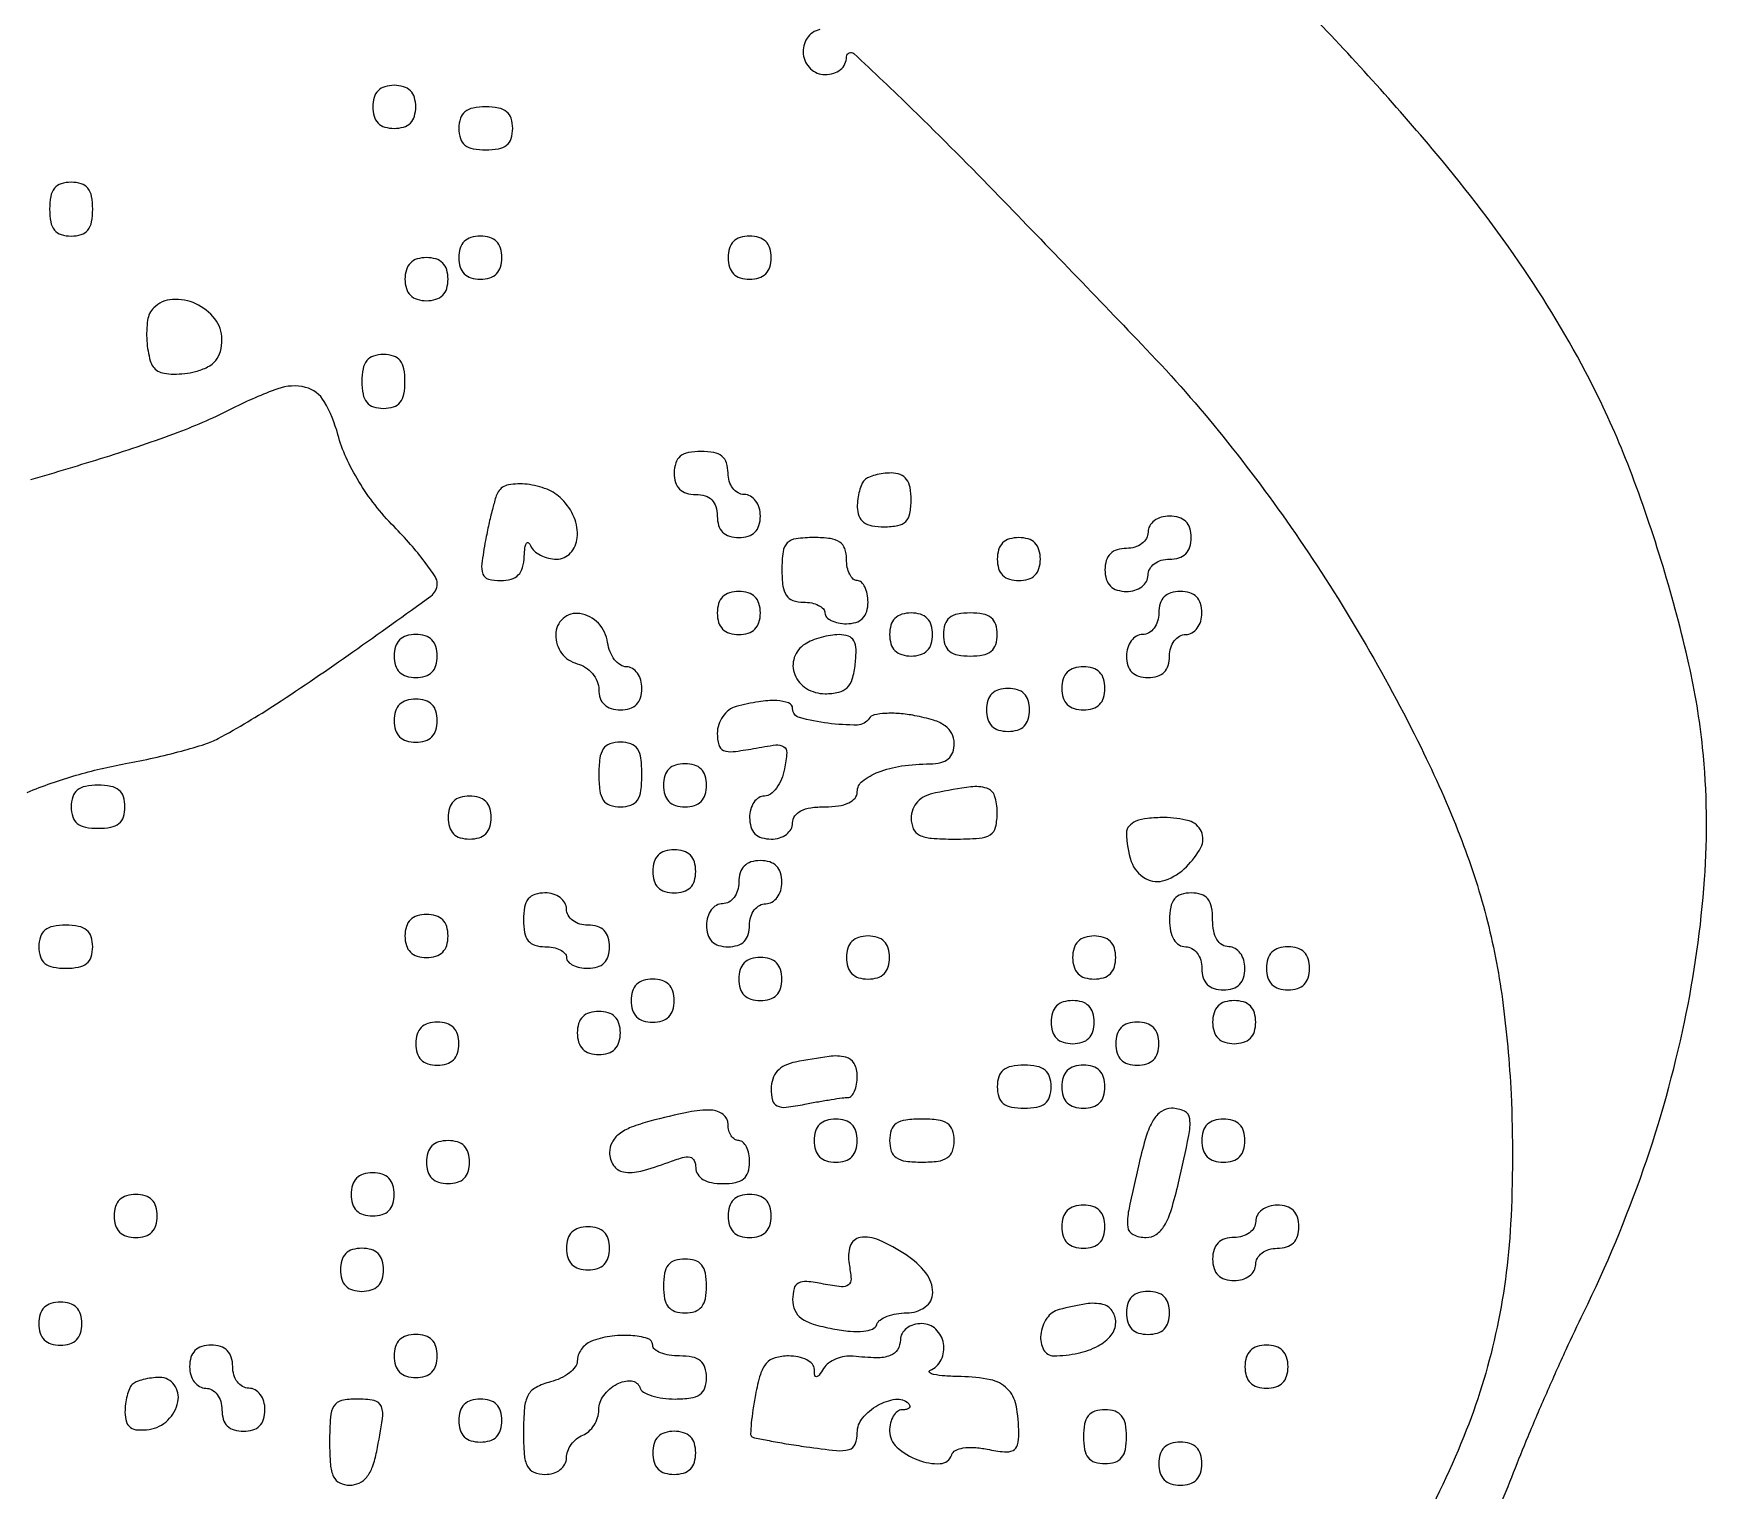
# Model space of a CAD drawing. Extents: x 0 to 400, y 1 to 699.
# Drawn here: x 244.5 to 399.9, y 75.5 to 210.8 of the extents above; entities that cross this region are included whole.
import ezdxf

# ---------------------------------------------------------------- set-up
doc = ezdxf.new("R2010")
doc.units = 0

msp = doc.modelspace()

# ---------------------------------------------------------------- linework, layer by layer
for points in [[(378.948899, 70.345833, 0.022476), (381.947312, 77.184683, -0.007142), (383.291998, 80.526708, -0.003997), (385.017716, 84.55425, -0.003987), (386.82722, 88.597738, -0.006475), (388.436034, 92, 0.029709), (394.017683, 105.37847, 0.032064), (397.810671, 118.990879, 0.03379), (399.67797, 132.232979, 0.043682), (399.496724, 144.5, 0.030345), (398.227482, 152.229597, 0.017701), (395.82273, 161.312315, 0.017581), (392.73082, 170.357435, 0.026217), (389.345697, 178, 0.031671), (382.915635, 188.906718, 0.026114), (374.761179, 199.672728, 0.016977), (362.662855, 213.072442, 0.004565)], [(317.52004, 211.176676, 0.197943), (316.335041, 210.365246, 0.175251), (315.988519, 208.902207, 0.173303), (316.657377, 207.544052, 0.194911), (318, 207, 0.071735), (318.80869, 207.116623, 0.101749), (319.448355, 207.457197, 0.113497), (319.855252, 207.989435, 0.107079), (320, 208.657577, -0.655353), (320.683977, 208.955293, -0.005822), (326.103787, 203.789953, -0.007055), (334.186442, 195.679481, -0.001548), (347.839168, 181.5, -0.021345), (354.947901, 173.406251, -0.018601), (361.690995, 164.364957, -0.018221), (367.885186, 154.640896, -0.018269), (373.349169, 144.5, -0.020889), (376.954408, 136.337253, -0.030036), (379.394812, 128.824409, -0.030197), (380.908846, 121.103952, -0.021437), (381.705684, 112.31411, -0.025376), (381.667055, 100.248431, -0.040618), (380.279953, 90.046335, -0.042362), (377.320378, 80.512556, -0.030848), (372.516464, 70.5, -0.045433)], [(243.906053, 140.341421, -0.025004), (248.450794, 141.922022, -0.026321), (253.053938, 143.009898, 0.010377), (255.679882, 143.54275, 0.010885), (258.239747, 144.176582, 0.010596), (260.422649, 144.817734, 0.046762), (261.655839, 145.339597, 0.021608), (267.057845, 148.555687, 0.00872), (274.153101, 153.385299, 0.002664), (281.410274, 158.570769, 0.239717), (281.995225, 159.7096, 0.148206), (281.790761, 160.393965, 0.015694), (280.817682, 161.76865, 0.018297), (279.519173, 163.361476, 0.013714), (277.979861, 165.020546, -0.028077), (276.217541, 167.032878, -0.028901), (274.710052, 169.211339, -0.030322), (273.53546, 171.429887, -0.041262), (272.772456, 173.560946, 0.065167), (271.505451, 176.630235, 0.203595), (269.760591, 177.949684, 0.149216), (267.193201, 177.819935, 0.031261), (263.015886, 176.008105, -0.028639), (257.921814, 173.76686, -0.013516), (251.12366, 171.436878, -0.005522), (244.228684, 169.363437, -0.288814)]]:
    msp.add_lwpolyline(points, format="xyb")
for points in [[(276, 204, 0.072254), (276.126841, 203.126841, 0.124864), (276.5, 202.5, 0.124864), (277.126841, 202.126841, 0.072254), (278, 202, 0.072254), (278.873159, 202.126841, 0.124864), (279.5, 202.5, 0.124864), (279.873159, 203.126841, 0.072254), (280, 204, 0.072254), (279.873159, 204.873159, 0.124864), (279.5, 205.5, 0.124864), (278.873159, 205.873159, 0.072254), (278, 206, 0.072254), (277.126841, 205.873159, 0.124864), (276.5, 205.5, 0.124864), (276.126841, 204.873159, 0.072254)], [(284, 202, 0.07578), (284.142566, 201.064742, 0.149477), (284.5625, 200.45, 0.124434), (285.317234, 200.106468, 0.044917), (286.5, 200, 0.044917), (287.682766, 200.106468, 0.124434), (288.4375, 200.45, 0.149477), (288.857434, 201.064742, 0.07578), (289, 202, 0.07578), (288.857434, 202.935258, 0.149477), (288.4375, 203.55, 0.124434), (287.682766, 203.893532, 0.044917), (286.5, 204, 0.044917), (285.317234, 203.893532, 0.124434), (284.5625, 203.55, 0.149477), (284.142566, 202.935258, 0.07578)], [(246, 194.5, 0.044917), (246.106468, 193.317234, 0.124434), (246.45, 192.5625, 0.149477), (247.064742, 192.142566, 0.07578), (248, 192, 0.07578), (248.935258, 192.142566, 0.149477), (249.55, 192.5625, 0.124434), (249.893532, 193.317234, 0.044917), (250, 194.5, 0.044917), (249.893532, 195.682766, 0.124434), (249.55, 196.4375, 0.149477), (248.935258, 196.857434, 0.07578), (248, 197, 0.07578), (247.064742, 196.857434, 0.149477), (246.45, 196.4375, 0.124434), (246.106468, 195.682766, 0.044917)], [(284, 190, 0.072254), (284.126841, 189.126841, 0.124864), (284.5, 188.5, 0.124864), (285.126841, 188.126841, 0.072254), (286, 188, 0.072254), (286.873159, 188.126841, 0.124864), (287.5, 188.5, 0.124864), (287.873159, 189.126841, 0.072254), (288, 190, 0.072254), (287.873159, 190.873159, 0.124864), (287.5, 191.5, 0.124864), (286.873159, 191.873159, 0.072254), (286, 192, 0.072254), (285.126841, 191.873159, 0.124864), (284.5, 191.5, 0.124864), (284.126841, 190.873159, 0.072254)], [(309, 190, 0.072254), (309.126841, 189.126841, 0.124864), (309.5, 188.5, 0.124864), (310.126841, 188.126841, 0.072254), (311, 188, 0.072254), (311.873159, 188.126841, 0.124864), (312.5, 188.5, 0.124864), (312.873159, 189.126841, 0.072254), (313, 190, 0.072254), (312.873159, 190.873159, 0.124864), (312.5, 191.5, 0.124864), (311.873159, 191.873159, 0.072254), (311, 192, 0.072254), (310.126841, 191.873159, 0.124864), (309.5, 191.5, 0.124864), (309.126841, 190.873159, 0.072254)], [(279, 188, 0.072254), (279.126841, 187.126841, 0.124864), (279.5, 186.5, 0.124864), (280.126841, 186.126841, 0.072254), (281, 186, 0.072254), (281.873159, 186.126841, 0.124864), (282.5, 186.5, 0.124864), (282.873159, 187.126841, 0.072254), (283, 188, 0.072254), (282.873159, 188.873159, 0.124864), (282.5, 189.5, 0.124864), (281.873159, 189.873159, 0.072254), (281, 190, 0.072254), (280.126841, 189.873159, 0.124864), (279.5, 189.5, 0.124864), (279.126841, 188.873159, 0.072254)], [(255.666667, 185.333333, 0.162927), (255.100138, 184.196686, 0.051485), (255.030021, 182.275997, 0.051359), (255.348978, 180.406854, 0.188584), (256.056835, 179.464874, 0.101636), (256.629809, 179.255074, 0.034264), (257.520905, 179.183705, 0.032431), (258.543929, 179.23841, 0.031921), (259.556835, 179.424909, 0.056304), (260.675285, 179.843847, 0.103962), (261.428137, 180.45024, 0.107906), (261.855987, 181.291324, 0.063986), (262, 182.412063, 0.167129), (261.348742, 184.306011, 0.119623), (259.579293, 185.708693, 0.123573), (257.410628, 186.117397, 0.183461)], [(275, 178.5, 0.044917), (275.106468, 177.317234, 0.124434), (275.45, 176.5625, 0.149477), (276.064742, 176.142566, 0.07578), (277, 176, 0.07578), (277.935258, 176.142566, 0.149477), (278.55, 176.5625, 0.124434), (278.893532, 177.317234, 0.044917), (279, 178.5, 0.044917), (278.893532, 179.682766, 0.124434), (278.55, 180.4375, 0.149477), (277.935258, 180.857434, 0.07578), (277, 181, 0.07578), (276.064742, 180.857434, 0.149477), (275.45, 180.4375, 0.124434), (275.106468, 179.682766, 0.044917)], [(304, 170, 0.072254), (304.126841, 169.126841, 0.124864), (304.5, 168.5, 0.124864), (305.126841, 168.126841, 0.072254), (306, 168, -0.072254), (306.873159, 167.873159, -0.124864), (307.5, 167.5, -0.124864), (307.873159, 166.873159, -0.072254), (308, 166, 0.072254), (308.126841, 165.126841, 0.124864), (308.5, 164.5, 0.124864), (309.126841, 164.126841, 0.072254), (310, 164, 0.072254), (310.873159, 164.126841, 0.124864), (311.5, 164.5, 0.124864), (311.873159, 165.126841, 0.072254), (312, 166, 0.072314), (311.888136, 166.769411, 0.08892), (311.5625, 167.416667, 0.10214), (311.075754, 167.846791, 0.130775), (310.5, 168, -0.130775), (309.924246, 168.153209, -0.10214), (309.4375, 168.583333, -0.08892), (309.111864, 169.230589, -0.072314), (309, 170, 0.07578), (308.857434, 170.935258, 0.149477), (308.4375, 171.55, 0.124434), (307.682766, 171.893532, 0.044917), (306.5, 172, 0.044917), (305.317234, 171.893532, 0.124434), (304.5625, 171.55, 0.149477), (304.142566, 170.935258, 0.07578)], [(321.666667, 169.333333, 0.097261), (321.4101, 168.951373, 0.034257), (321.195833, 168.323958, 0.032464), (321.049166, 167.584091, 0.03271), (321, 166.833333, 0.092034), (321.1537, 166.005391, 0.143714), (321.590909, 165.433333, 0.113457), (322.355925, 165.103739, 0.045244), (323.5, 165, 0.045527), (324.768514, 165.115743, 0.152009), (325.5, 165.5, 0.152009), (325.884257, 166.231486, 0.045527), (326, 167.5, 0.045244), (325.896261, 168.644075, 0.113457), (325.566667, 169.409091, 0.143714), (324.994609, 169.8463, 0.092034), (324.166667, 170, 0.03271), (323.415909, 169.950834, 0.032464), (322.676042, 169.804167, 0.034257), (322.048627, 169.5899, 0.097261)], [(287.649802, 168.242384, 0.066754), (287.42984, 167.750178, 0.008131), (287.112878, 166.607992, 0.009525), (286.782597, 165.230839, 0.007722), (286.479494, 163.742384, 0.013237), (286.128316, 161.551995, 0.123785), (286.235995, 160.610006, 0.243472), (286.751336, 160.146015, 0.063927), (287.888709, 160, 0.067604), (288.859588, 160.131873, 0.132989), (289.525088, 160.525773, 0.126596), (289.921126, 161.217326, 0.058357), (290.078947, 162.25, -0.020908), (290.140307, 163.046513, -0.102704), (290.282867, 163.471875, -0.451325), (290.465905, 163.507991, -0.134342), (290.662281, 163.25, 0.113869), (290.996792, 162.771682, 0.064373), (291.581524, 162.367188, 0.059088), (292.312853, 162.09311, 0.060204), (293.083333, 162, 0.211235), (294.37117, 162.569482, 0.164129), (294.992393, 163.988144, 0.120182), (294.70391, 165.873522, 0.098908), (293.571429, 167.571429, 0.101674), (292.187697, 168.483448, 0.066917), (290.332275, 168.950226, 0.07262), (288.609209, 168.894791, 0.213162)], [(348, 164.5, -0.130775), (347.846791, 163.924246, -0.10214), (347.416667, 163.4375, -0.08892), (346.769411, 163.111864, -0.072314), (346, 163, 0.072254), (345.126841, 162.873159, 0.124864), (344.5, 162.5, 0.124864), (344.126841, 161.873159, 0.072254), (344, 161, 0.072254), (344.126841, 160.126841, 0.124864), (344.5, 159.5, 0.124864), (345.126841, 159.126841, 0.072254), (346, 159, 0.072314), (346.769411, 159.111864, 0.08892), (347.416667, 159.4375, 0.10214), (347.846791, 159.924246, 0.130775), (348, 160.5, -0.130775), (348.153209, 161.075754, -0.10214), (348.583333, 161.5625, -0.08892), (349.230589, 161.888136, -0.072314), (350, 162, 0.072254), (350.873159, 162.126841, 0.124864), (351.5, 162.5, 0.124864), (351.873159, 163.126841, 0.072254), (352, 164, 0.072254), (351.873159, 164.873159, 0.124864), (351.5, 165.5, 0.124864), (350.873159, 165.873159, 0.072254), (350, 166, 0.072314), (349.230589, 165.888136, 0.08892), (348.583333, 165.5625, 0.10214), (348.153209, 165.075754, 0.130775)], [(314, 161, 0.030703), (314.092253, 159.499083, 0.116834), (314.416667, 158.625, 0.166173), (315.024683, 158.159458, 0.081208), (316, 158, -0.048028), (316.765418, 157.926307, -0.068025), (317.4125, 157.70625, -0.088204), (317.848523, 157.381882, -0.191087), (318, 157, 0.191087), (318.151477, 156.618118, 0.088204), (318.5875, 156.29375, 0.068025), (319.234582, 156.073693, 0.048028), (320, 156, 0.072254), (320.873159, 156.126841, 0.124864), (321.5, 156.5, 0.124864), (321.873159, 157.126841, 0.072254), (322, 158, 0.048028), (321.926307, 158.765418, 0.068025), (321.70625, 159.4125, 0.088204), (321.381882, 159.848523, 0.191087), (321, 160, -0.191087), (320.618118, 160.151477, -0.088204), (320.29375, 160.5875, -0.068025), (320.073693, 161.234582, -0.048028), (320, 162, 0.081208), (319.840542, 162.975317, 0.166173), (319.375, 163.583333, 0.116834), (318.500917, 163.907747, 0.030703), (317, 164, 0.030723), (315.311537, 163.896154, 0.167168), (314.5, 163.5, 0.167168), (314.103846, 162.688463, 0.030723)], [(334, 162, 0.072254), (334.126841, 161.126841, 0.124864), (334.5, 160.5, 0.124864), (335.126841, 160.126841, 0.072254), (336, 160, 0.072254), (336.873159, 160.126841, 0.124864), (337.5, 160.5, 0.124864), (337.873159, 161.126841, 0.072254), (338, 162, 0.072254), (337.873159, 162.873159, 0.124864), (337.5, 163.5, 0.124864), (336.873159, 163.873159, 0.072254), (336, 164, 0.072254), (335.126841, 163.873159, 0.124864), (334.5, 163.5, 0.124864), (334.126841, 162.873159, 0.072254)], [(308, 157, 0.072254), (308.126841, 156.126841, 0.124864), (308.5, 155.5, 0.124864), (309.126841, 155.126841, 0.072254), (310, 155, 0.072254), (310.873159, 155.126841, 0.124864), (311.5, 155.5, 0.124864), (311.873159, 156.126841, 0.072254), (312, 157, 0.072254), (311.873159, 157.873159, 0.124864), (311.5, 158.5, 0.124864), (310.873159, 158.873159, 0.072254), (310, 159, 0.072254), (309.126841, 158.873159, 0.124864), (308.5, 158.5, 0.124864), (308.126841, 157.873159, 0.072254)], [(349, 157, -0.072314), (348.888136, 156.230589, -0.08892), (348.5625, 155.583333, -0.10214), (348.075754, 155.153209, -0.130775), (347.5, 155, 0.130775), (346.924246, 154.846791, 0.10214), (346.4375, 154.416667, 0.08892), (346.111864, 153.769411, 0.072314), (346, 153, 0.072254), (346.126841, 152.126841, 0.124864), (346.5, 151.5, 0.124864), (347.126841, 151.126841, 0.072254), (348, 151, 0.072254), (348.873159, 151.126841, 0.124864), (349.5, 151.5, 0.124864), (349.873159, 152.126841, 0.072254), (350, 153, -0.072314), (350.111864, 153.769411, -0.08892), (350.4375, 154.416667, -0.10214), (350.924246, 154.846791, -0.130775), (351.5, 155, 0.130775), (352.075754, 155.153209, 0.10214), (352.5625, 155.583333, 0.08892), (352.888136, 156.230589, 0.072314), (353, 157, 0.072254), (352.873159, 157.873159, 0.124864), (352.5, 158.5, 0.124864), (351.873159, 158.873159, 0.072254), (351, 159, 0.072254), (350.126841, 158.873159, 0.124864), (349.5, 158.5, 0.124864), (349.126841, 157.873159, 0.072254)], [(293, 154.975931, 0.074643), (293.138706, 154.051977, 0.085705), (293.541587, 153.256905, 0.087464), (294.17967, 152.654907, 0.081693), (295, 152.289749, -0.081717), (295.767412, 151.948101, -0.073995), (296.415093, 151.368896, -0.076311), (296.850026, 150.645137, -0.097502), (297, 149.883369, 0.082074), (297.132643, 149.080744, 0.122573), (297.515482, 148.485421, 0.117651), (298.146201, 148.123334, 0.071854), (299, 148, 0.072254), (299.873159, 148.126841, 0.124864), (300.5, 148.5, 0.124864), (300.873159, 149.126841, 0.072254), (301, 150, 0.069813), (300.89275, 150.764381, 0.085727), (300.579806, 151.4125, 0.100092), (300.115036, 151.845831, 0.138599), (299.569551, 152, -0.145606), (298.999009, 152.169747, -0.083039), (298.465428, 152.660937, -0.070703), (298.048322, 153.389646, -0.059475), (297.819551, 154.25, 0.154747), (296.955826, 156.046579, 0.168082), (295.242446, 156.944142, 0.221965), (293.678522, 156.48196, 0.214868)], [(324, 155, 0.072254), (324.126841, 154.126841, 0.124864), (324.5, 153.5, 0.124864), (325.126841, 153.126841, 0.072254), (326, 153, 0.072254), (326.873159, 153.126841, 0.124864), (327.5, 153.5, 0.124864), (327.873159, 154.126841, 0.072254), (328, 155, 0.072254), (327.873159, 155.873159, 0.124864), (327.5, 156.5, 0.124864), (326.873159, 156.873159, 0.072254), (326, 157, 0.072254), (325.126841, 156.873159, 0.124864), (324.5, 156.5, 0.124864), (324.126841, 155.873159, 0.072254)], [(329, 155, 0.07578), (329.142566, 154.064742, 0.149477), (329.5625, 153.45, 0.124434), (330.317234, 153.106468, 0.044917), (331.5, 153, 0.044917), (332.682766, 153.106468, 0.124434), (333.4375, 153.45, 0.149477), (333.857434, 154.064742, 0.07578), (334, 155, 0.07578), (333.857434, 155.935258, 0.149477), (333.4375, 156.55, 0.124434), (332.682766, 156.893532, 0.044917), (331.5, 157, 0.044917), (330.317234, 156.893532, 0.124434), (329.5625, 156.55, 0.149477), (329.142566, 155.935258, 0.07578)], [(278, 153, 0.072254), (278.126841, 152.126841, 0.124864), (278.5, 151.5, 0.124864), (279.126841, 151.126841, 0.072254), (280, 151, 0.072254), (280.873159, 151.126841, 0.124864), (281.5, 151.5, 0.124864), (281.873159, 152.126841, 0.072254), (282, 153, 0.072254), (281.873159, 153.873159, 0.124864), (281.5, 154.5, 0.124864), (280.873159, 154.873159, 0.072254), (280, 155, 0.072254), (279.126841, 154.873159, 0.124864), (278.5, 154.5, 0.124864), (278.126841, 153.873159, 0.072254)], [(316.151607, 154.11486, 0.16998), (315.151686, 152.850671, 0.180932), (315.191887, 151.276231, 0.161347), (316.287421, 149.984649, 0.137712), (318.013695, 149.5, 0.053166), (319.272239, 149.634203, 0.141799), (320.05945, 150.058331, 0.129613), (320.540214, 150.86566, 0.041212), (320.816422, 152.25, 0.030728), (320.888916, 153.613354, 0.123975), (320.680372, 154.413352, 0.18489), (320.175011, 154.841999, 0.086774), (319.316422, 154.984687, 0.038601), (318.522402, 154.916557, 0.026371), (317.637484, 154.722859, 0.026649), (316.799132, 154.443636, 0.04755)], [(340, 150, 0.072254), (340.126841, 149.126841, 0.124864), (340.5, 148.5, 0.124864), (341.126841, 148.126841, 0.072254), (342, 148, 0.072254), (342.873159, 148.126841, 0.124864), (343.5, 148.5, 0.124864), (343.873159, 149.126841, 0.072254), (344, 150, 0.072254), (343.873159, 150.873159, 0.124864), (343.5, 151.5, 0.124864), (342.873159, 151.873159, 0.072254), (342, 152, 0.072254), (341.126841, 151.873159, 0.124864), (340.5, 151.5, 0.124864), (340.126841, 150.873159, 0.072254)], [(333, 148, 0.072254), (333.126841, 147.126841, 0.124864), (333.5, 146.5, 0.124864), (334.126841, 146.126841, 0.072254), (335, 146, 0.072254), (335.873159, 146.126841, 0.124864), (336.5, 146.5, 0.124864), (336.873159, 147.126841, 0.072254), (337, 148, 0.072254), (336.873159, 148.873159, 0.124864), (336.5, 149.5, 0.124864), (335.873159, 149.873159, 0.072254), (335, 150, 0.072254), (334.126841, 149.873159, 0.124864), (333.5, 149.5, 0.124864), (333.126841, 148.873159, 0.072254)], [(278, 147, 0.072254), (278.126841, 146.126841, 0.124864), (278.5, 145.5, 0.124864), (279.126841, 145.126841, 0.072254), (280, 145, 0.072254), (280.873159, 145.126841, 0.124864), (281.5, 145.5, 0.124864), (281.873159, 146.126841, 0.072254), (282, 147, 0.072254), (281.873159, 147.873159, 0.124864), (281.5, 148.5, 0.124864), (280.873159, 148.873159, 0.072254), (280, 149, 0.072254), (279.126841, 148.873159, 0.124864), (278.5, 148.5, 0.124864), (278.126841, 147.873159, 0.072254)], [(309.75, 148.310674, 0.10063), (309.081368, 147.982564, 0.075745), (308.514063, 147.389038, 0.072885), (308.131466, 146.628511, 0.080318), (308, 145.815385, 0.066028), (308.141503, 144.748528, 0.231806), (308.585365, 144.241735, 0.129272), (309.468198, 144.118391, 0.016787), (311.365154, 144.408725, -0.012775), (313.445146, 144.744175, -0.180484), (314.168984, 144.580201, -0.272376), (314.445948, 144.019843, -0.029028), (314.248577, 142.520016, -0.050176), (313.961791, 141.55599, -0.062014), (313.501974, 140.740255, -0.074166), (312.948349, 140.186432, -0.160742), (312.383423, 140, 0.14311), (311.855867, 139.845846, 0.099596), (311.40638, 139.4125, 0.084177), (311.103537, 138.76449, 0.067408), (311, 138, 0.072254), (311.126841, 137.126841, 0.124864), (311.5, 136.5, 0.124864), (312.126841, 136.126841, 0.072254), (313, 136, 0.072314), (313.769411, 136.111864, 0.08892), (314.416667, 136.4375, 0.10214), (314.846791, 136.924246, 0.130775), (315, 137.5, -0.152103), (315.202091, 138.148955, -0.12651), (315.75, 138.625, -0.082504), (316.677925, 138.911037, -0.033607), (318, 139, 0.034859), (319.264964, 139.088299, 0.073302), (320.207845, 139.365281, 0.109511), (320.788885, 139.807189, 0.177434), (321, 140.383369, -0.229016), (321.484666, 141.386022, -0.075696), (322.943332, 142.219569, -0.056035), (325.114114, 142.787993, -0.034534), (327.75, 142.986345, 0.056537), (328.752475, 143.106228, 0.118018), (329.45037, 143.458038, 0.134232), (329.858422, 144.051864, 0.083993), (330, 144.888709, 0.117421), (329.782022, 145.804102, 0.122804), (329.176851, 146.505438, 0.080393), (328.083526, 147.039038, 0.027046), (326.353955, 147.46142, 0.025916), (324.906763, 147.65596, 0.035814), (323.59686, 147.66933, 0.039126), (322.568411, 147.524816, 0.198658), (322.103955, 147.200183, -0.253905), (321.007608, 146.594205, -0.033887), (318.276335, 146.758595, -0.03365), (315.639305, 147.279812, -0.339283), (315, 148.113499, 0.316526), (314.628793, 148.641129, 0.076917), (313.522753, 148.855072, 0.049334), (311.848457, 148.752733, 0.023999)], [(297, 142, 0.030703), (297.092253, 140.499083, 0.116834), (297.416667, 139.625, 0.166173), (298.024683, 139.159458, 0.081208), (299, 139, 0.081208), (299.975317, 139.159458, 0.166173), (300.583333, 139.625, 0.116834), (300.907747, 140.499083, 0.030703), (301, 142, 0.030703), (300.907747, 143.500917, 0.116834), (300.583333, 144.375, 0.166173), (299.975317, 144.840542, 0.081208), (299, 145, 0.081208), (298.024683, 144.840542, 0.166173), (297.416667, 144.375, 0.116834), (297.092253, 143.500917, 0.030703)], [(303, 141, 0.072254), (303.126841, 140.126841, 0.124864), (303.5, 139.5, 0.124864), (304.126841, 139.126841, 0.072254), (305, 139, 0.072254), (305.873159, 139.126841, 0.124864), (306.5, 139.5, 0.124864), (306.873159, 140.126841, 0.072254), (307, 141, 0.072254), (306.873159, 141.873159, 0.124864), (306.5, 142.5, 0.124864), (305.873159, 142.873159, 0.072254), (305, 143, 0.072254), (304.126841, 142.873159, 0.124864), (303.5, 142.5, 0.124864), (303.126841, 141.873159, 0.072254)], [(248, 139, 0.07578), (248.142566, 138.064742, 0.149477), (248.5625, 137.45, 0.124434), (249.317234, 137.106468, 0.044917), (250.5, 137, 0.044917), (251.682766, 137.106468, 0.124434), (252.4375, 137.45, 0.149477), (252.857434, 138.064742, 0.07578), (253, 139, 0.07578), (252.857434, 139.935258, 0.149477), (252.4375, 140.55, 0.124434), (251.682766, 140.893532, 0.044917), (250.5, 141, 0.044917), (249.317234, 140.893532, 0.124434), (248.5625, 140.55, 0.149477), (248.142566, 139.935258, 0.07578)], [(283, 138, 0.072254), (283.126841, 137.126841, 0.124864), (283.5, 136.5, 0.124864), (284.126841, 136.126841, 0.072254), (285, 136, 0.072254), (285.873159, 136.126841, 0.124864), (286.5, 136.5, 0.124864), (286.873159, 137.126841, 0.072254), (287, 138, 0.072254), (286.873159, 138.873159, 0.124864), (286.5, 139.5, 0.124864), (285.873159, 139.873159, 0.072254), (285, 140, 0.072254), (284.126841, 139.873159, 0.124864), (283.5, 139.5, 0.124864), (283.126841, 138.873159, 0.072254)], [(328.25, 140.294267, 0.06486), (327.311119, 139.983323, 0.090422), (326.597506, 139.463336, 0.098629), (326.154854, 138.763706, 0.092132), (326, 137.930449, 0.10323), (326.203006, 136.957655, 0.179309), (326.768014, 136.370653, 0.095034), (327.878962, 136.074949, 0.017662), (330, 136, 0.016149), (332.321544, 136.074999, 0.124134), (333.35, 136.40625, 0.201266), (333.848244, 137.111634, 0.05449), (334, 138.5, 0.080993), (333.753709, 140.010466, 0.240761), (333.026338, 140.722866, 0.110891), (331.55229, 140.843405, 0.012749)], [(346, 136.581787, 0.083184), (346.447033, 133.91337, 0.182953), (347.749865, 132.34723, 0.215998), (349.586487, 132.18231, 0.112849), (351.571429, 133.428571, 0.074569), (352.903625, 135.230851, 0.232331), (352.949291, 136.698164, 0.22124), (351.804647, 137.681783, 0.068712), (349.5, 138, 0.026315), (347.943718, 137.918036, 0.070051), (346.866974, 137.648699, 0.116409), (346.233261, 137.19938, 0.182554)], [(302, 133, 0.072254), (302.126841, 132.126841, 0.124864), (302.5, 131.5, 0.124864), (303.126841, 131.126841, 0.072254), (304, 131, 0.072254), (304.873159, 131.126841, 0.124864), (305.5, 131.5, 0.124864), (305.873159, 132.126841, 0.072254), (306, 133, 0.072254), (305.873159, 133.873159, 0.124864), (305.5, 134.5, 0.124864), (304.873159, 134.873159, 0.072254), (304, 135, 0.072254), (303.126841, 134.873159, 0.124864), (302.5, 134.5, 0.124864), (302.126841, 133.873159, 0.072254)], [(310, 132, -0.072314), (309.888136, 131.230589, -0.08892), (309.5625, 130.583333, -0.10214), (309.075754, 130.153209, -0.130775), (308.5, 130, 0.130775), (307.924246, 129.846791, 0.10214), (307.4375, 129.416667, 0.08892), (307.111864, 128.769411, 0.072314), (307, 128, 0.072254), (307.126841, 127.126841, 0.124864), (307.5, 126.5, 0.124864), (308.126841, 126.126841, 0.072254), (309, 126, 0.072254), (309.873159, 126.126841, 0.124864), (310.5, 126.5, 0.124864), (310.873159, 127.126841, 0.072254), (311, 128, -0.072314), (311.111864, 128.769411, -0.08892), (311.4375, 129.416667, -0.10214), (311.924246, 129.846791, -0.130775), (312.5, 130, 0.130775), (313.075754, 130.153209, 0.10214), (313.5625, 130.583333, 0.08892), (313.888136, 131.230589, 0.072314), (314, 132, 0.072254), (313.873159, 132.873159, 0.124864), (313.5, 133.5, 0.124864), (312.873159, 133.873159, 0.072254), (312, 134, 0.072254), (311.126841, 133.873159, 0.124864), (310.5, 133.5, 0.124864), (310.126841, 132.873159, 0.072254)], [(290, 128.5, 0.044917), (290.106468, 127.317234, 0.124434), (290.45, 126.5625, 0.149477), (291.064742, 126.142566, 0.07578), (292, 126, -0.048028), (292.765418, 125.926307, -0.068025), (293.4125, 125.70625, -0.088204), (293.848523, 125.381882, -0.191087), (294, 125, 0.191087), (294.151477, 124.618118, 0.088204), (294.5875, 124.29375, 0.068025), (295.234582, 124.073693, 0.048028), (296, 124, 0.072254), (296.873159, 124.126841, 0.124864), (297.5, 124.5, 0.124864), (297.873159, 125.126841, 0.072254), (298, 126, 0.072254), (297.873159, 126.873159, 0.124864), (297.5, 127.5, 0.124864), (296.873159, 127.873159, 0.072254), (296, 128, -0.072314), (295.230589, 128.111864, -0.08892), (294.583333, 128.4375, -0.10214), (294.153209, 128.924246, -0.130775), (294, 129.5, 0.130775), (293.846791, 130.075754, 0.10214), (293.416667, 130.5625, 0.08892), (292.769411, 130.888136, 0.072314), (292, 131, 0.07578), (291.064742, 130.857434, 0.149477), (290.45, 130.4375, 0.124434), (290.106468, 129.682766, 0.044917)], [(350, 128.5, 0.04716), (350.09863, 127.456621, 0.088208), (350.4, 126.666667, 0.118484), (350.88002, 126.177821, 0.140575), (351.5, 126, -0.130775), (352.075754, 125.846791, -0.10214), (352.5625, 125.416667, -0.08892), (352.888136, 124.769411, -0.072314), (353, 124, 0.072254), (353.126841, 123.126841, 0.124864), (353.5, 122.5, 0.124864), (354.126841, 122.126841, 0.072254), (355, 122, 0.072254), (355.873159, 122.126841, 0.124864), (356.5, 122.5, 0.124864), (356.873159, 123.126841, 0.072254), (357, 124, 0.072314), (356.888136, 124.769411, 0.08892), (356.5625, 125.416667, 0.10214), (356.075754, 125.846791, 0.130775), (355.5, 126, -0.140575), (354.88002, 126.177821, -0.118484), (354.4, 126.666667, -0.088208), (354.09863, 127.456621, -0.04716), (354, 128.5, 0.044917), (353.893532, 129.682766, 0.124434), (353.55, 130.4375, 0.149477), (352.935258, 130.857434, 0.07578), (352, 131, 0.07578), (351.064742, 130.857434, 0.149477), (350.45, 130.4375, 0.124434), (350.106468, 129.682766, 0.044917)], [(279, 127, 0.072254), (279.126841, 126.126841, 0.124864), (279.5, 125.5, 0.124864), (280.126841, 125.126841, 0.072254), (281, 125, 0.072254), (281.873159, 125.126841, 0.124864), (282.5, 125.5, 0.124864), (282.873159, 126.126841, 0.072254), (283, 127, 0.072254), (282.873159, 127.873159, 0.124864), (282.5, 128.5, 0.124864), (281.873159, 128.873159, 0.072254), (281, 129, 0.072254), (280.126841, 128.873159, 0.124864), (279.5, 128.5, 0.124864), (279.126841, 127.873159, 0.072254)], [(245, 126, 0.07578), (245.142566, 125.064742, 0.149477), (245.5625, 124.45, 0.124434), (246.317234, 124.106468, 0.044917), (247.5, 124, 0.044917), (248.682766, 124.106468, 0.124434), (249.4375, 124.45, 0.149477), (249.857434, 125.064742, 0.07578), (250, 126, 0.07578), (249.857434, 126.935258, 0.149477), (249.4375, 127.55, 0.124434), (248.682766, 127.893532, 0.044917), (247.5, 128, 0.044917), (246.317234, 127.893532, 0.124434), (245.5625, 127.55, 0.149477), (245.142566, 126.935258, 0.07578)], [(320, 125, 0.072254), (320.126841, 124.126841, 0.124864), (320.5, 123.5, 0.124864), (321.126841, 123.126841, 0.072254), (322, 123, 0.072254), (322.873159, 123.126841, 0.124864), (323.5, 123.5, 0.124864), (323.873159, 124.126841, 0.072254), (324, 125, 0.072254), (323.873159, 125.873159, 0.124864), (323.5, 126.5, 0.124864), (322.873159, 126.873159, 0.072254), (322, 127, 0.072254), (321.126841, 126.873159, 0.124864), (320.5, 126.5, 0.124864), (320.126841, 125.873159, 0.072254)], [(341, 125, 0.072254), (341.126841, 124.126841, 0.124864), (341.5, 123.5, 0.124864), (342.126841, 123.126841, 0.072254), (343, 123, 0.072254), (343.873159, 123.126841, 0.124864), (344.5, 123.5, 0.124864), (344.873159, 124.126841, 0.072254), (345, 125, 0.072254), (344.873159, 125.873159, 0.124864), (344.5, 126.5, 0.124864), (343.873159, 126.873159, 0.072254), (343, 127, 0.072254), (342.126841, 126.873159, 0.124864), (341.5, 126.5, 0.124864), (341.126841, 125.873159, 0.072254)], [(359, 124, 0.072254), (359.126841, 123.126841, 0.124864), (359.5, 122.5, 0.124864), (360.126841, 122.126841, 0.072254), (361, 122, 0.072254), (361.873159, 122.126841, 0.124864), (362.5, 122.5, 0.124864), (362.873159, 123.126841, 0.072254), (363, 124, 0.072254), (362.873159, 124.873159, 0.124864), (362.5, 125.5, 0.124864), (361.873159, 125.873159, 0.072254), (361, 126, 0.072254), (360.126841, 125.873159, 0.124864), (359.5, 125.5, 0.124864), (359.126841, 124.873159, 0.072254)], [(310, 123, 0.072254), (310.126841, 122.126841, 0.124864), (310.5, 121.5, 0.124864), (311.126841, 121.126841, 0.072254), (312, 121, 0.072254), (312.873159, 121.126841, 0.124864), (313.5, 121.5, 0.124864), (313.873159, 122.126841, 0.072254), (314, 123, 0.072254), (313.873159, 123.873159, 0.124864), (313.5, 124.5, 0.124864), (312.873159, 124.873159, 0.072254), (312, 125, 0.072254), (311.126841, 124.873159, 0.124864), (310.5, 124.5, 0.124864), (310.126841, 123.873159, 0.072254)], [(300, 121, 0.072254), (300.126841, 120.126841, 0.124864), (300.5, 119.5, 0.124864), (301.126841, 119.126841, 0.072254), (302, 119, 0.072254), (302.873159, 119.126841, 0.124864), (303.5, 119.5, 0.124864), (303.873159, 120.126841, 0.072254), (304, 121, 0.072254), (303.873159, 121.873159, 0.124864), (303.5, 122.5, 0.124864), (302.873159, 122.873159, 0.072254), (302, 123, 0.072254), (301.126841, 122.873159, 0.124864), (300.5, 122.5, 0.124864), (300.126841, 121.873159, 0.072254)], [(295, 118, 0.072254), (295.126841, 117.126841, 0.124864), (295.5, 116.5, 0.124864), (296.126841, 116.126841, 0.072254), (297, 116, 0.072254), (297.873159, 116.126841, 0.124864), (298.5, 116.5, 0.124864), (298.873159, 117.126841, 0.072254), (299, 118, 0.072254), (298.873159, 118.873159, 0.124864), (298.5, 119.5, 0.124864), (297.873159, 119.873159, 0.072254), (297, 120, 0.072254), (296.126841, 119.873159, 0.124864), (295.5, 119.5, 0.124864), (295.126841, 118.873159, 0.072254)], [(339, 119, 0.072254), (339.126841, 118.126841, 0.124864), (339.5, 117.5, 0.124864), (340.126841, 117.126841, 0.072254), (341, 117, 0.072254), (341.873159, 117.126841, 0.124864), (342.5, 117.5, 0.124864), (342.873159, 118.126841, 0.072254), (343, 119, 0.072254), (342.873159, 119.873159, 0.124864), (342.5, 120.5, 0.124864), (341.873159, 120.873159, 0.072254), (341, 121, 0.072254), (340.126841, 120.873159, 0.124864), (339.5, 120.5, 0.124864), (339.126841, 119.873159, 0.072254)], [(354, 119, 0.072254), (354.126841, 118.126841, 0.124864), (354.5, 117.5, 0.124864), (355.126841, 117.126841, 0.072254), (356, 117, 0.072254), (356.873159, 117.126841, 0.124864), (357.5, 117.5, 0.124864), (357.873159, 118.126841, 0.072254), (358, 119, 0.072254), (357.873159, 119.873159, 0.124864), (357.5, 120.5, 0.124864), (356.873159, 120.873159, 0.072254), (356, 121, 0.072254), (355.126841, 120.873159, 0.124864), (354.5, 120.5, 0.124864), (354.126841, 119.873159, 0.072254)], [(280, 117, 0.072254), (280.126841, 116.126841, 0.124864), (280.5, 115.5, 0.124864), (281.126841, 115.126841, 0.072254), (282, 115, 0.072254), (282.873159, 115.126841, 0.124864), (283.5, 115.5, 0.124864), (283.873159, 116.126841, 0.072254), (284, 117, 0.072254), (283.873159, 117.873159, 0.124864), (283.5, 118.5, 0.124864), (282.873159, 118.873159, 0.072254), (282, 119, 0.072254), (281.126841, 118.873159, 0.124864), (280.5, 118.5, 0.124864), (280.126841, 117.873159, 0.072254)], [(345, 117, 0.072254), (345.126841, 116.126841, 0.124864), (345.5, 115.5, 0.124864), (346.126841, 115.126841, 0.072254), (347, 115, 0.072254), (347.873159, 115.126841, 0.124864), (348.5, 115.5, 0.124864), (348.873159, 116.126841, 0.072254), (349, 117, 0.072254), (348.873159, 117.873159, 0.124864), (348.5, 118.5, 0.124864), (347.873159, 118.873159, 0.072254), (347, 119, 0.072254), (346.126841, 118.873159, 0.124864), (345.5, 118.5, 0.124864), (345.126841, 117.873159, 0.072254)], [(315.25, 115.294267, 0.064637), (314.284618, 114.975022, 0.097125), (313.576373, 114.445377, 0.103179), (313.148371, 113.713912, 0.081123), (313, 112.805449, 0.061213), (313.131682, 111.733874, 0.228079), (313.55407, 111.22525, 0.138344), (314.385011, 111.095981, 0.019199), (316.125, 111.375, -0.004902), (317.385597, 111.614291, -0.005698), (318.589063, 111.816406, -0.005102), (319.610229, 111.965306, -0.03366), (320.125, 112, 0.212215), (320.459633, 112.148727, 0.080658), (320.742969, 112.5875, 0.061381), (320.935839, 113.234286, 0.041823), (321, 114, 0.123944), (320.707447, 115.162055, 0.217363), (319.932689, 115.750378, 0.090216), (318.386288, 115.81452, 0.012947)], [(334, 113, 0.07578), (334.142566, 112.064742, 0.149477), (334.5625, 111.45, 0.124434), (335.317234, 111.106468, 0.044917), (336.5, 111, 0.044917), (337.682766, 111.106468, 0.124434), (338.4375, 111.45, 0.149477), (338.857434, 112.064742, 0.07578), (339, 113, 0.07578), (338.857434, 113.935258, 0.149477), (338.4375, 114.55, 0.124434), (337.682766, 114.893532, 0.044917), (336.5, 115, 0.044917), (335.317234, 114.893532, 0.124434), (334.5625, 114.55, 0.149477), (334.142566, 113.935258, 0.07578)], [(340, 113, 0.072254), (340.126841, 112.126841, 0.124864), (340.5, 111.5, 0.124864), (341.126841, 111.126841, 0.072254), (342, 111, 0.072254), (342.873159, 111.126841, 0.124864), (343.5, 111.5, 0.124864), (343.873159, 112.126841, 0.072254), (344, 113, 0.072254), (343.873159, 113.873159, 0.124864), (343.5, 114.5, 0.124864), (342.873159, 114.873159, 0.072254), (342, 115, 0.072254), (341.126841, 114.873159, 0.124864), (340.5, 114.5, 0.124864), (340.126841, 113.873159, 0.072254)], [(301.75, 109.797308, 0.027423), (300.012126, 109.232109, 0.072236), (298.874255, 108.59041, 0.106841), (298.230017, 107.825876, 0.122441), (298, 106.900661, 0.146063), (298.358608, 105.699272, 0.20844), (299.277416, 105.097757, 0.106245), (300.906072, 105.167901, 0.027152), (303.4349, 105.975249, -0.019659), (304.762664, 106.42117, -0.119871), (305.480579, 106.454284, -0.248072), (305.861936, 106.146628, -0.101757), (306, 105.475249, 0.145278), (306.179536, 104.870385, 0.115665), (306.673657, 104.397525, 0.086134), (307.46571, 104.098251, 0.04739), (308.5, 104, 0.044917), (309.682766, 104.106468, 0.124434), (310.4375, 104.45, 0.149477), (310.857434, 105.064742, 0.07578), (311, 106, 0.048028), (310.926307, 106.765418, 0.068025), (310.70625, 107.4125, 0.088204), (310.381882, 107.848523, 0.191087), (310, 108, -0.148195), (309.618646, 108.115568, -0.098894), (309.29375, 108.440625, -0.082425), (309.074694, 108.926543, -0.064853), (309, 109.5, 0.231722), (308.550252, 110.418341, 0.155997), (307.433575, 110.826573, 0.06224), (305.340426, 110.651736, 0.012988)], [(347.171748, 105.92371, 0.005042), (346.206193, 101.539431, 0.075449), (346.118627, 99.979492, 0.266737), (346.624119, 99.265215, 0.108823), (347.828252, 99, 0.153275), (348.760309, 99.292596, 0.107579), (349.513678, 100.104373, 0.060197), (350.168375, 101.596342, 0.016604), (350.828252, 104.07629, 0.005042), (351.793807, 108.460569, 0.075449), (351.881373, 110.020508, 0.266737), (351.375881, 110.734785, 0.108823), (350.171748, 111, 0.153275), (349.239691, 110.707404, 0.107579), (348.486322, 109.895627, 0.060197), (347.831625, 108.403658, 0.016604)], [(317, 108, 0.072254), (317.126841, 107.126841, 0.124864), (317.5, 106.5, 0.124864), (318.126841, 106.126841, 0.072254), (319, 106, 0.072254), (319.873159, 106.126841, 0.124864), (320.5, 106.5, 0.124864), (320.873159, 107.126841, 0.072254), (321, 108, 0.072254), (320.873159, 108.873159, 0.124864), (320.5, 109.5, 0.124864), (319.873159, 109.873159, 0.072254), (319, 110, 0.072254), (318.126841, 109.873159, 0.124864), (317.5, 109.5, 0.124864), (317.126841, 108.873159, 0.072254)], [(324, 108, 0.081208), (324.159458, 107.024683, 0.166173), (324.625, 106.416667, 0.116834), (325.499083, 106.092253, 0.030703), (327, 106, 0.030703), (328.500917, 106.092253, 0.116834), (329.375, 106.416667, 0.166173), (329.840542, 107.024683, 0.081208), (330, 108, 0.081208), (329.840542, 108.975317, 0.166173), (329.375, 109.583333, 0.116834), (328.500917, 109.907747, 0.030703), (327, 110, 0.030703), (325.499083, 109.907747, 0.116834), (324.625, 109.583333, 0.166173), (324.159458, 108.975317, 0.081208)], [(353, 108, 0.072254), (353.126841, 107.126841, 0.124864), (353.5, 106.5, 0.124864), (354.126841, 106.126841, 0.072254), (355, 106, 0.072254), (355.873159, 106.126841, 0.124864), (356.5, 106.5, 0.124864), (356.873159, 107.126841, 0.072254), (357, 108, 0.072254), (356.873159, 108.873159, 0.124864), (356.5, 109.5, 0.124864), (355.873159, 109.873159, 0.072254), (355, 110, 0.072254), (354.126841, 109.873159, 0.124864), (353.5, 109.5, 0.124864), (353.126841, 108.873159, 0.072254)], [(281, 106, 0.072254), (281.126841, 105.126841, 0.124864), (281.5, 104.5, 0.124864), (282.126841, 104.126841, 0.072254), (283, 104, 0.072254), (283.873159, 104.126841, 0.124864), (284.5, 104.5, 0.124864), (284.873159, 105.126841, 0.072254), (285, 106, 0.072254), (284.873159, 106.873159, 0.124864), (284.5, 107.5, 0.124864), (283.873159, 107.873159, 0.072254), (283, 108, 0.072254), (282.126841, 107.873159, 0.124864), (281.5, 107.5, 0.124864), (281.126841, 106.873159, 0.072254)], [(274, 103, 0.072254), (274.126841, 102.126841, 0.124864), (274.5, 101.5, 0.124864), (275.126841, 101.126841, 0.072254), (276, 101, 0.072254), (276.873159, 101.126841, 0.124864), (277.5, 101.5, 0.124864), (277.873159, 102.126841, 0.072254), (278, 103, 0.072254), (277.873159, 103.873159, 0.124864), (277.5, 104.5, 0.124864), (276.873159, 104.873159, 0.072254), (276, 105, 0.072254), (275.126841, 104.873159, 0.124864), (274.5, 104.5, 0.124864), (274.126841, 103.873159, 0.072254)], [(252, 101, 0.072254), (252.126841, 100.126841, 0.124864), (252.5, 99.5, 0.124864), (253.126841, 99.126841, 0.072254), (254, 99, 0.072254), (254.873159, 99.126841, 0.124864), (255.5, 99.5, 0.124864), (255.873159, 100.126841, 0.072254), (256, 101, 0.072254), (255.873159, 101.873159, 0.124864), (255.5, 102.5, 0.124864), (254.873159, 102.873159, 0.072254), (254, 103, 0.072254), (253.126841, 102.873159, 0.124864), (252.5, 102.5, 0.124864), (252.126841, 101.873159, 0.072254)], [(309, 101, 0.072254), (309.126841, 100.126841, 0.124864), (309.5, 99.5, 0.124864), (310.126841, 99.126841, 0.072254), (311, 99, 0.072254), (311.873159, 99.126841, 0.124864), (312.5, 99.5, 0.124864), (312.873159, 100.126841, 0.072254), (313, 101, 0.072254), (312.873159, 101.873159, 0.124864), (312.5, 102.5, 0.124864), (311.873159, 102.873159, 0.072254), (311, 103, 0.072254), (310.126841, 102.873159, 0.124864), (309.5, 102.5, 0.124864), (309.126841, 101.873159, 0.072254)], [(340, 100, 0.072254), (340.126841, 99.126841, 0.124864), (340.5, 98.5, 0.124864), (341.126841, 98.126841, 0.072254), (342, 98, 0.072254), (342.873159, 98.126841, 0.124864), (343.5, 98.5, 0.124864), (343.873159, 99.126841, 0.072254), (344, 100, 0.072254), (343.873159, 100.873159, 0.124864), (343.5, 101.5, 0.124864), (342.873159, 101.873159, 0.072254), (342, 102, 0.072254), (341.126841, 101.873159, 0.124864), (340.5, 101.5, 0.124864), (340.126841, 100.873159, 0.072254)], [(358, 100.5, -0.130775), (357.846791, 99.924246, -0.10214), (357.416667, 99.4375, -0.08892), (356.769411, 99.111864, -0.072314), (356, 99, 0.072254), (355.126841, 98.873159, 0.124864), (354.5, 98.5, 0.124864), (354.126841, 97.873159, 0.072254), (354, 97, 0.072254), (354.126841, 96.126841, 0.124864), (354.5, 95.5, 0.124864), (355.126841, 95.126841, 0.072254), (356, 95, 0.072314), (356.769411, 95.111864, 0.08892), (357.416667, 95.4375, 0.10214), (357.846791, 95.924246, 0.130775), (358, 96.5, -0.130775), (358.153209, 97.075754, -0.10214), (358.583333, 97.5625, -0.08892), (359.230589, 97.888136, -0.072314), (360, 98, 0.072254), (360.873159, 98.126841, 0.124864), (361.5, 98.5, 0.124864), (361.873159, 99.126841, 0.072254), (362, 100, 0.072254), (361.873159, 100.873159, 0.124864), (361.5, 101.5, 0.124864), (360.873159, 101.873159, 0.072254), (360, 102, 0.072314), (359.230589, 101.888136, 0.08892), (358.583333, 101.5625, 0.10214), (358.153209, 101.075754, 0.130775)], [(294, 98, 0.072254), (294.126841, 97.126841, 0.124864), (294.5, 96.5, 0.124864), (295.126841, 96.126841, 0.072254), (296, 96, 0.072254), (296.873159, 96.126841, 0.124864), (297.5, 96.5, 0.124864), (297.873159, 97.126841, 0.072254), (298, 98, 0.072254), (297.873159, 98.873159, 0.124864), (297.5, 99.5, 0.124864), (296.873159, 99.873159, 0.072254), (296, 100, 0.072254), (295.126841, 99.873159, 0.124864), (294.5, 99.5, 0.124864), (294.126841, 98.873159, 0.072254)], [(273, 96, 0.072254), (273.126841, 95.126841, 0.124864), (273.5, 94.5, 0.124864), (274.126841, 94.126841, 0.072254), (275, 94, 0.072254), (275.873159, 94.126841, 0.124864), (276.5, 94.5, 0.124864), (276.873159, 95.126841, 0.072254), (277, 96, 0.072254), (276.873159, 96.873159, 0.124864), (276.5, 97.5, 0.124864), (275.873159, 97.873159, 0.072254), (275, 98, 0.072254), (274.126841, 97.873159, 0.124864), (273.5, 97.5, 0.124864), (273.126841, 96.873159, 0.072254)], [(320.234269, 96.554831, -0.028635), (320.420691, 95.14676, -0.249652), (320.17477, 94.588481, -0.200135), (319.527879, 94.408392, -0.018467), (317.850847, 94.679831, 0.023732), (316.315846, 94.911731, 0.14378), (315.533144, 94.766783, 0.216871), (315.127495, 94.259939, 0.062035), (315, 93.236291, 0.103928), (315.210137, 92.236236, 0.132467), (315.798633, 91.504949, 0.085908), (316.894666, 90.964134, 0.02539), (318.721071, 90.524505, 0.021578), (320.333876, 90.293447, 0.048552), (321.568213, 90.290832, 0.071859), (322.411248, 90.495689, 0.22026), (322.804405, 90.913214, -0.161008), (323.115549, 91.330218, -0.059495), (323.770148, 91.680757, -0.051169), (324.631851, 91.919745, -0.042099), (325.583333, 92, 0.153892), (327.313006, 92.54528, 0.247092), (328.004914, 93.888913, 0.165955), (327.366548, 95.705945, 0.081175), (325.535183, 97.38499, 0.039354), (323.036502, 98.754485, 0.145527), (321.27307, 98.991636, 0.280654), (320.343395, 98.204481, 0.128164)], [(303, 94.5, 0.044917), (303.106468, 93.317234, 0.124434), (303.45, 92.5625, 0.149477), (304.064742, 92.142566, 0.07578), (305, 92, 0.07578), (305.935258, 92.142566, 0.149477), (306.55, 92.5625, 0.124434), (306.893532, 93.317234, 0.044917), (307, 94.5, 0.044917), (306.893532, 95.682766, 0.124434), (306.55, 96.4375, 0.149477), (305.935258, 96.857434, 0.07578), (305, 97, 0.07578), (304.064742, 96.857434, 0.149477), (303.45, 96.4375, 0.124434), (303.106468, 95.682766, 0.044917)], [(346, 92, 0.072254), (346.126841, 91.126841, 0.124864), (346.5, 90.5, 0.124864), (347.126841, 90.126841, 0.072254), (348, 90, 0.072254), (348.873159, 90.126841, 0.124864), (349.5, 90.5, 0.124864), (349.873159, 91.126841, 0.072254), (350, 92, 0.072254), (349.873159, 92.873159, 0.124864), (349.5, 93.5, 0.124864), (348.873159, 93.873159, 0.072254), (348, 94, 0.072254), (347.126841, 93.873159, 0.124864), (346.5, 93.5, 0.124864), (346.126841, 92.873159, 0.072254)], [(245, 91, 0.072254), (245.126841, 90.126841, 0.124864), (245.5, 89.5, 0.124864), (246.126841, 89.126841, 0.072254), (247, 89, 0.072254), (247.873159, 89.126841, 0.124864), (248.5, 89.5, 0.124864), (248.873159, 90.126841, 0.072254), (249, 91, 0.072254), (248.873159, 91.873159, 0.124864), (248.5, 92.5, 0.124864), (247.873159, 92.873159, 0.072254), (247, 93, 0.072254), (246.126841, 92.873159, 0.124864), (245.5, 92.5, 0.124864), (245.126841, 91.873159, 0.072254)], [(339.75, 92.310674, 0.182788), (338.60387, 91.497285, 0.11961), (338.035922, 89.960153, 0.152638), (338.297581, 88.578003, 0.279905), (339.25, 88.013655, 0.047861), (341.509534, 88.255374, 0.073291), (343.357582, 88.926911, 0.096553), (344.570201, 89.922379, 0.174468), (345, 91.116631, 0.150857), (344.665748, 92.199264, 0.189276), (343.804316, 92.785771, 0.095987), (342.246818, 92.83601, 0.024122)], [(325, 89.5, -0.136298), (324.743996, 88.578312, -0.175168), (324.066067, 88.027711, -0.090118), (322.795391, 87.828438, -0.020519), (320.612285, 87.971035, 0.067539), (319.82736, 87.948568, 0.05753), (319.030288, 87.720728, 0.059954), (318.341298, 87.332509, 0.093511), (317.877597, 86.836189, -0.01557), (317.448153, 86.203174, -0.214174), (317.213359, 86.068242, -0.401497), (317.059013, 86.189016, -0.032758), (317.015313, 86.75, 0.182773), (316.828109, 87.22726, 0.089223), (316.302815, 87.632812, 0.069718), (315.526449, 87.907685, 0.050309), (314.611291, 88, 0.069844), (313.365876, 87.825177, 0.147801), (312.55437, 87.302273, 0.104761), (311.999702, 86.277619, 0.025493), (311.546808, 84.397816, 0.009149), (311.310597, 82.997816, 0.013953), (311.161922, 81.774554, 0.008454), (311.084782, 80.763313, 0.23445), (311.185517, 80.525947, 0.128117), (311.447493, 80.398098, 0.003003), (312.802933, 80.13297, 0.006449), (314.406973, 79.850584, 0.004308), (316.25, 79.566858, 0.009318), (319.066891, 79.211485, 0.093995), (320.240869, 79.30629, 0.237681), (320.802402, 79.813611, 0.092606), (321, 80.871339, -0.175991), (321.493373, 82.229624, -0.088529), (322.910383, 83.416797, -0.095051), (324.561951, 83.984789, -0.236018), (325.742027, 83.591306, -0.135677), (325.869021, 83.367275, -0.260065), (325.816929, 83.173696, -0.150677), (325.574112, 83.041057, -0.050256), (325.166667, 83, 0.166054), (324.721605, 82.848, 0.095371), (324.342708, 82.418097, 0.07631), (324.086601, 81.776749, 0.056962), (324, 81.019052, 0.216052), (324.67969, 79.519501, 0.088439), (326.63734, 78.337363, 0.10192), (328.695276, 77.997455, 0.311968), (329.767666, 78.802997, -0.195602), (330.122481, 79.217408, -0.079266), (330.841796, 79.454337, -0.057473), (331.849682, 79.499894, -0.031948), (333.070312, 79.335938, 0.022261), (334.667917, 79.089773, 0.143458), (335.463227, 79.231709, 0.2204), (335.872536, 79.742703, 0.060446), (336, 80.793213, 0.047647), (335.749048, 83.420709, 0.151557), (334.926348, 84.958414, 0.147037), (333.35976, 85.787427, 0.04395), (330.643011, 86.078947, -0.011753), (329.131001, 86.143333, -0.033239), (328.084197, 86.282867, -0.133312), (327.715949, 86.467167, -0.555746), (327.75, 86.662281, 0.186691), (328.79229, 87.638467, 0.156308), (329.003403, 89.148604, 0.159749), (328.298208, 90.477, 0.193861), (327, 91, 0.072314), (326.230589, 90.888136, 0.08892), (325.583333, 90.5625, 0.10214), (325.153209, 90.075754, 0.130775)], [(259, 87, 0.072314), (259.111864, 86.230589, 0.08892), (259.4375, 85.583333, 0.10214), (259.924246, 85.153209, 0.130775), (260.5, 85, -0.130775), (261.075754, 84.846791, -0.10214), (261.5625, 84.416667, -0.08892), (261.888136, 83.769411, -0.072314), (262, 83, 0.072254), (262.126841, 82.126841, 0.124864), (262.5, 81.5, 0.124864), (263.126841, 81.126841, 0.072254), (264, 81, 0.072254), (264.873159, 81.126841, 0.124864), (265.5, 81.5, 0.124864), (265.873159, 82.126841, 0.072254), (266, 83, 0.072314), (265.888136, 83.769411, 0.08892), (265.5625, 84.416667, 0.10214), (265.075754, 84.846791, 0.130775), (264.5, 85, -0.130775), (263.924246, 85.153209, -0.10214), (263.4375, 85.583333, -0.08892), (263.111864, 86.230589, -0.072314), (263, 87, 0.072254), (262.873159, 87.873159, 0.124864), (262.5, 88.5, 0.124864), (261.873159, 88.873159, 0.072254), (261, 89, 0.072254), (260.126841, 88.873159, 0.124864), (259.5, 88.5, 0.124864), (259.126841, 87.873159, 0.072254)], [(278, 88, 0.072254), (278.126841, 87.126841, 0.124864), (278.5, 86.5, 0.124864), (279.126841, 86.126841, 0.072254), (280, 86, 0.072254), (280.873159, 86.126841, 0.124864), (281.5, 86.5, 0.124864), (281.873159, 87.126841, 0.072254), (282, 88, 0.072254), (281.873159, 88.873159, 0.124864), (281.5, 89.5, 0.124864), (280.873159, 89.873159, 0.072254), (280, 90, 0.072254), (279.126841, 89.873159, 0.124864), (278.5, 89.5, 0.124864), (278.126841, 88.873159, 0.072254)], [(296.25, 89.337719, 0.08155), (295.772117, 89.047176, 0.064609), (295.367188, 88.597196, 0.065118), (295.093321, 88.062903, 0.086114), (295, 87.525075, -0.162043), (294.818, 86.978241, -0.067438), (294.265625, 86.416801, -0.056958), (293.456496, 85.926189, -0.046377), (292.5, 85.589356, 0.059614), (291.176257, 85.083538, 0.148493), (290.446402, 84.363095, 0.103593), (290.092589, 83.180066, 0.021042), (290, 80.980948, 0.017546), (290.075064, 78.842598, 0.099169), (290.375598, 77.747618, 0.183949), (290.979034, 77.195069, 0.094675), (292, 77, 0.072147), (292.777858, 77.112827, 0.0916), (293.423498, 77.441423, 0.104802), (293.848418, 77.937304, 0.125565), (294, 78.531385, -0.088478), (294.112085, 79.159833, -0.06652), (294.440625, 79.782009, -0.065663), (294.926585, 80.303843, -0.081035), (295.5, 80.638374, 0.093208), (296.073477, 80.991782, 0.06679), (296.559375, 81.569538, 0.064917), (296.88787, 82.27421, 0.076792), (297, 83, -0.164273), (297.449991, 84.332686, -0.106624), (298.69761, 85.398727, -0.144306), (300.020743, 85.677976, -0.30125), (300.814257, 85.057229, 0.185098), (301.148656, 84.650244, 0.051083), (301.919917, 84.310561, 0.044288), (302.940933, 84.077661, 0.033951), (304.083333, 84, 0.032535), (305.530791, 84.094286, 0.118292), (306.385417, 84.421429, 0.163834), (306.84343, 85.030286, 0.080211), (307, 86, 0.07578), (306.857434, 86.935258, 0.149477), (306.4375, 87.55, 0.124434), (305.682766, 87.893532, 0.044917), (304.5, 88, -0.038131), (303.542644, 88.073116, -0.057076), (302.734375, 88.29375, -0.074992), (302.182831, 88.617064, -0.226478), (302, 89, 0.334321), (301.532025, 89.621663, 0.05545), (299.958906, 89.890815, 0.049945), (298.011985, 89.810671, 0.060719)], [(357, 87, 0.072254), (357.126841, 86.126841, 0.124864), (357.5, 85.5, 0.124864), (358.126841, 85.126841, 0.072254), (359, 85, 0.072254), (359.873159, 85.126841, 0.124864), (360.5, 85.5, 0.124864), (360.873159, 86.126841, 0.072254), (361, 87, 0.072254), (360.873159, 87.873159, 0.124864), (360.5, 88.5, 0.124864), (359.873159, 88.873159, 0.072254), (359, 89, 0.072254), (358.126841, 88.873159, 0.124864), (357.5, 88.5, 0.124864), (357.126841, 87.873159, 0.072254)], [(253.666667, 85.333333, 0.09959), (253.409978, 84.947356, 0.033637), (253.195833, 84.303528, 0.031899), (253.049156, 83.541158, 0.031585), (253, 82.763782, 0.071261), (253.125661, 81.88657, 0.169862), (253.503621, 81.35835, 0.143478), (254.179999, 81.128035, 0.046099), (255.25, 81.180449, 0.158941), (256.974931, 82.027183, 0.150466), (257.915536, 83.746766, 0.209306), (257.580852, 85.310762, 0.241362), (256.236218, 86, 0.031585), (255.458842, 85.950844, 0.031899), (254.696472, 85.804167, 0.033637), (254.052644, 85.590022, 0.09959)], [(272, 80, 0.017905), (272.075079, 77.904041, 0.091939), (272.367188, 76.783333, 0.174872), (272.940659, 76.208923, 0.110439), (273.875, 76, 0.111131), (274.751388, 76.197224, 0.113824), (275.45, 76.75, 0.083544), (275.984187, 77.709406, 0.036002), (276.375, 79.125, 0.009928), (276.922874, 82.178429, 0.131973), (276.804468, 83.304714, 0.26073), (276.150675, 83.848194, 0.045886), (274.5, 84, 0.05449), (273.111634, 83.848244, 0.201266), (272.40625, 83.35, 0.124134), (272.074999, 82.321544, 0.016149)], [(284, 82, 0.072254), (284.126841, 81.126841, 0.124864), (284.5, 80.5, 0.124864), (285.126841, 80.126841, 0.072254), (286, 80, 0.072254), (286.873159, 80.126841, 0.124864), (287.5, 80.5, 0.124864), (287.873159, 81.126841, 0.072254), (288, 82, 0.072254), (287.873159, 82.873159, 0.124864), (287.5, 83.5, 0.124864), (286.873159, 83.873159, 0.072254), (286, 84, 0.072254), (285.126841, 83.873159, 0.124864), (284.5, 83.5, 0.124864), (284.126841, 82.873159, 0.072254)], [(342, 80.5, 0.044917), (342.106468, 79.317234, 0.124434), (342.45, 78.5625, 0.149477), (343.064742, 78.142566, 0.07578), (344, 78, 0.07578), (344.935258, 78.142566, 0.149477), (345.55, 78.5625, 0.124434), (345.893532, 79.317234, 0.044917), (346, 80.5, 0.044917), (345.893532, 81.682766, 0.124434), (345.55, 82.4375, 0.149477), (344.935258, 82.857434, 0.07578), (344, 83, 0.07578), (343.064742, 82.857434, 0.149477), (342.45, 82.4375, 0.124434), (342.106468, 81.682766, 0.044917)], [(302, 79, 0.072254), (302.126841, 78.126841, 0.124864), (302.5, 77.5, 0.124864), (303.126841, 77.126841, 0.072254), (304, 77, 0.072254), (304.873159, 77.126841, 0.124864), (305.5, 77.5, 0.124864), (305.873159, 78.126841, 0.072254), (306, 79, 0.072254), (305.873159, 79.873159, 0.124864), (305.5, 80.5, 0.124864), (304.873159, 80.873159, 0.072254), (304, 81, 0.072254), (303.126841, 80.873159, 0.124864), (302.5, 80.5, 0.124864), (302.126841, 79.873159, 0.072254)], [(349, 78, 0.072254), (349.126841, 77.126841, 0.124864), (349.5, 76.5, 0.124864), (350.126841, 76.126841, 0.072254), (351, 76, 0.072254), (351.873159, 76.126841, 0.124864), (352.5, 76.5, 0.124864), (352.873159, 77.126841, 0.072254), (353, 78, 0.072254), (352.873159, 78.873159, 0.124864), (352.5, 79.5, 0.124864), (351.873159, 79.873159, 0.072254), (351, 80, 0.072254), (350.126841, 79.873159, 0.124864), (349.5, 79.5, 0.124864), (349.126841, 78.873159, 0.072254)]]:
    msp.add_lwpolyline(points, format="xyb", close=True)

doc.saveas('drawing.dxf')
